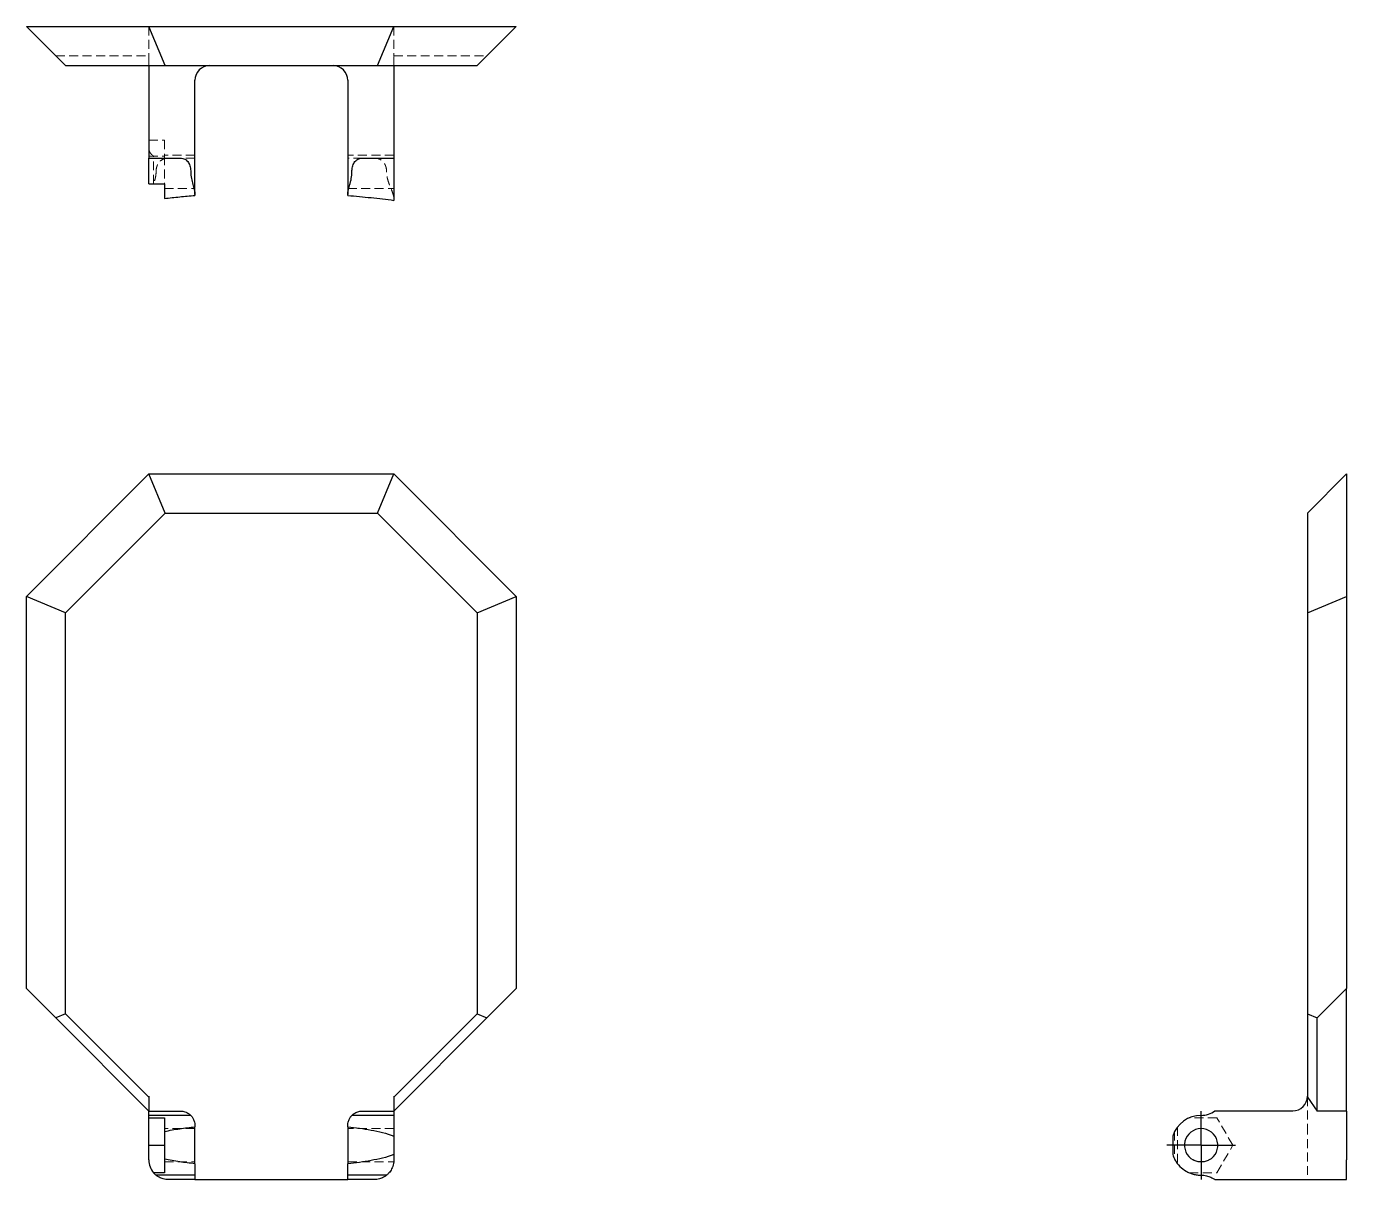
# Model space of a CAD drawing. Header units: millimetres. Extents: x 48 to 235, y 7 to 170.
import ezdxf

# ---------------------------------------------------------------- set-up
doc = ezdxf.new("R2010")
doc.units = ezdxf.units.MM
doc.linetypes.add('HIDDEN', pattern=[1.905, 1.27, -0.635])
doc.layers.add('10', color=7, linetype='Continuous')

# ---------------------------------------------------------------- blocks, each defined once
blk = doc.blocks.new('SW_CENTERMARKSYMBOL_0')
at = {"layer": '10', "color": 0}
for p, q in [((0, 2.5), (0, 4.86)), ((0, 0), (0, 2.5)), ((-2.5, 0), (-4.86, 0)), ((0, 0), (-2.5, 0)), ((0, 0), (0, -2.5)), ((0, 0), (2.5, 0)), ((2.5, 0), (4.86, 0)), ((0, -2.5), (0, -4.86))]:
    blk.add_line(p, q, dxfattribs=at)

msp = doc.modelspace()

# ---------------------------------------------------------------- linework, layer by layer
at = {"color": 7, "linetype": 'Continuous', "lineweight": 25}
for p, q in [((53.83, 164.88), (48.28, 170.43)), ((48.28, 170.43), (65.64, 170.43)), ((67.94, 164.88), (65.64, 170.43)), ((65.64, 170.43), (100.36, 170.43)), ((98.06, 164.88), (100.36, 170.43)), ((100.36, 170.43), (117.72, 170.43)), ((112.17, 164.88), (117.72, 170.43)), ((53.83, 164.88), (67.94, 164.88)), ((65.64, 164.88), (65.64, 162.79)), ((67.94, 164.88), (98.06, 164.88)), ((98.06, 164.88), (112.17, 164.88)), ((100.36, 164.88), (100.36, 162.79)), ((65.64, 162.79), (65.64, 151.77)), ((72.17, 146.61), (72.17, 162.79)), ((93.83, 162.79), (93.83, 146.61)), ((100.36, 162.79), (100.36, 151.77)), ((65.64, 151.77), (70.08, 151.77)), ((65.64, 149.81), (65.64, 151.77)), ((95.92, 151.77), (100.36, 151.77)), ((100.36, 151.77), (100.36, 149.81)), ((65.64, 148.13), (65.64, 149.81)), ((100.36, 149.81), (100.36, 145.78)), ((65.64, 148.13), (67.86, 148.13)), ((67.86, 148.13), (67.86, 146.05)), ((72.17, 146.61), (72.17, 146.47)), ((93.83, 146.47), (93.83, 146.61)), ((48.28, 89.64), (65.64, 107)), ((67.94, 101.44), (65.64, 107)), ((65.64, 107), (100.36, 107)), ((98.06, 101.44), (100.36, 107)), ((100.36, 107), (117.72, 89.64)), ((229.88, 101.44), (235.43, 107)), ((235.43, 107), (235.43, 89.64)), ((53.83, 87.34), (67.94, 101.44)), ((67.94, 101.44), (98.06, 101.44)), ((98.06, 101.44), (112.17, 87.34)), ((229.88, 101.44), (229.88, 87.34)), ((48.28, 34.08), (48.28, 89.64)), ((53.83, 87.34), (48.28, 89.64)), ((112.17, 87.34), (117.72, 89.64)), ((117.72, 89.64), (117.72, 34.08)), ((229.88, 87.34), (235.43, 89.64)), ((235.43, 89.64), (235.43, 34.08)), ((53.83, 30.49), (53.83, 87.34)), ((112.17, 87.34), (112.17, 30.49)), ((229.88, 87.34), (229.88, 30.49)), ((48.28, 34.08), (52.44, 29.92)), ((113.56, 29.92), (117.72, 34.08)), ((231.26, 29.92), (235.43, 34.08)), ((235.43, 16.72), (235.43, 34.08)), ((53.83, 30.49), (52.44, 29.92)), ((65.64, 18.69), (53.83, 30.49)), ((112.17, 30.49), (100.36, 18.69)), ((112.17, 30.49), (113.56, 29.92)), ((229.88, 30.49), (231.26, 29.92)), ((229.88, 30.49), (229.88, 18.69)), ((52.44, 29.92), (65.64, 16.72)), ((100.36, 16.72), (113.56, 29.92)), ((231.26, 16.72), (231.26, 29.92)), ((65.64, 18.81), (65.64, 16.72)), ((100.36, 18.81), (100.36, 16.72)), ((229.88, 18.69), (231.26, 16.72)), ((65.64, 16.72), (70.08, 16.72)), ((65.64, 16.1), (65.64, 16.72)), ((65.64, 15.75), (65.64, 16.1)), ((71.57, 16.1), (65.64, 16.1)), ((65.64, 15.75), (67.86, 15.75)), ((65.64, 11.86), (65.64, 15.75)), ((67.86, 15.75), (67.86, 13.82)), ((100.36, 16.1), (94.43, 16.1)), ((95.92, 16.72), (100.36, 16.72)), ((100.36, 16.72), (100.36, 16.1)), ((100.36, 16.1), (100.36, 13.17)), ((227.79, 16.72), (216.77, 16.72)), ((235.43, 16.72), (231.26, 16.72)), ((235.43, 16.72), (235.43, 9.78)), ((67.86, 13.82), (67.86, 9.9)), ((72.17, 14.64), (72.17, 14.48)), ((72.17, 9.25), (72.17, 14.48)), ((93.83, 14.48), (93.83, 14.64)), ((93.83, 14.48), (93.83, 9.25)), ((100.36, 13.17), (100.36, 10.55)), ((210.78, 13.17), (210.78, 10.55)), ((65.64, 11.86), (67.86, 11.86)), ((65.64, 9.78), (65.64, 11.86)), ((67.86, 9.9), (67.86, 7.97)), ((100.36, 10.55), (100.36, 9.78)), ((235.43, 7), (235.43, 9.78)), ((67.86, 7.97), (66.31, 7.97)), ((72.17, 7.62), (66.66, 7.62)), ((72.17, 9.25), (72.17, 7.62)), ((72.17, 7.62), (72.17, 7)), ((93.83, 7.62), (93.83, 9.25)), ((99.34, 7.62), (93.83, 7.62)), ((93.83, 7), (93.83, 7.62)), ((72.17, 7), (68.42, 7)), ((72.17, 7), (74.25, 7)), ((74.25, 7), (91.75, 7)), ((91.75, 7), (93.83, 7)), ((97.58, 7), (93.83, 7)), ((216.77, 7), (235.43, 7))]:
    msp.add_line(p, q, dxfattribs=at)
at = {"color": 7, "linetype": 'HIDDEN', "lineweight": 18}
for p, q in [((65.64, 170.43), (65.64, 166.26)), ((100.36, 170.43), (100.36, 166.26)), ((52.44, 166.26), (65.64, 166.26)), ((65.64, 166.26), (65.64, 164.88)), ((100.36, 166.26), (113.56, 166.26)), ((100.36, 164.88), (100.36, 166.26)), ((65.64, 154.3), (67.86, 154.3)), ((67.86, 154.3), (67.86, 152.05)), ((65.64, 152.05), (67.86, 152.05)), ((66.31, 148.13), (66.31, 152.05)), ((72.17, 152.17), (67.86, 152.17)), ((67.86, 152.05), (67.86, 148.13)), ((72.17, 151.77), (70.08, 151.77)), ((100.36, 152.17), (93.83, 152.17)), ((95.92, 151.77), (93.83, 151.77)), ((67.86, 147.44), (72.17, 147.44)), ((93.83, 147.44), (100.36, 147.44)), ((229.88, 18.69), (229.88, 14.64)), ((217.05, 15.75), (213.13, 15.75)), ((219.3, 11.86), (217.05, 15.75)), ((72.17, 14.22), (67.86, 14.22)), ((100.36, 14.22), (93.83, 14.22)), ((211.05, 13.82), (211.05, 9.9)), ((211.47, 14.48), (211.47, 9.25)), ((229.88, 14.64), (229.88, 7)), ((217.05, 7.97), (219.3, 11.86)), ((67.86, 9.5), (72.17, 9.5)), ((93.83, 9.5), (100.36, 9.5)), ((211.18, 9.68), (211.05, 9.9)), ((211.47, 9.25), (211.44, 9.29)), ((213.13, 7.97), (217.05, 7.97))]:
    msp.add_line(p, q, dxfattribs=at)
at = {"color": 7, "linetype": 'HIDDEN', "lineweight": 18, "flags": 128}
msp.add_lwpolyline([(215.92, 9.78), (215.77, 9.7), (215.73, 9.69)], dxfattribs=at)
at = {"color": 7, "linetype": 'Continuous', "lineweight": 25}
for centre, radius, start, end in [((74.25, 162.79), 2.08, 90, 180), ((91.75, 162.79), 2.08, 0, 90), ((227.79, 18.81), 2.08, 270, 0), ((214.81, 11.86), 4.24, 90, 161.9561), ((214.81, 19.5), 3.4, 270, 305.2813), ((214.81, 11.86), 2.36, 298.0725, 241.9275), ((68.42, 9.78), 2.78, 180, 220.5416), ((214.81, 11.86), 4.24, 198.0439, 209.4592)]:
    msp.add_arc(centre, radius, start, end, dxfattribs=at)
at = {"color": 7, "linetype": 'HIDDEN', "lineweight": 18}
msp.add_ellipse((68.42, 153.09), major_axis=(2.78, 0), ratio=0.57735, start_param=3.141593, end_param=3.849177, dxfattribs=at)
for points, knots in [([(68.42, 151.77), (68.29, 151.77), (68.16, 151.76), (67.92, 151.71), (67.8, 151.67), (67.46, 151.53), (67.26, 151.38), (67.03, 151.1), (66.96, 151), (66.85, 150.79), (66.8, 150.67), (66.7, 150.31), (66.66, 150.06), (66.66, 149.81)], [0, 0, 0, 0, 0.125, 0.125, 0.25, 0.25, 0.5, 0.5, 0.625, 0.625, 0.75, 0.75, 1, 1, 1, 1]), ([(99.34, 149.81), (99.34, 149.93), (99.33, 150.06), (99.3, 150.31), (99.27, 150.43), (99.2, 150.67), (99.15, 150.78), (99.04, 151), (98.97, 151.1), (98.82, 151.29), (98.73, 151.37), (98.54, 151.51), (98.43, 151.57), (98.21, 151.67), (98.09, 151.71), (97.84, 151.76), (97.71, 151.77), (97.58, 151.77)], [0, 0, 0, 0, 0.125, 0.125, 0.25, 0.25, 0.375, 0.375, 0.5, 0.5, 0.625, 0.625, 0.75, 0.75, 0.875, 0.875, 1, 1, 1, 1]), ([(66.66, 149.81), (66.66, 149.51), (66.62, 149.22), (66.49, 148.66), (66.4, 148.38), (66.31, 148.13)], [0, 0, 0, 0, 0.5, 0.5, 1, 1, 1, 1]), ([(100.36, 146.12), (100.36, 146.31), (100.3, 146.54), (100.12, 147.07), (100, 147.36), (99.81, 147.83), (99.74, 147.99), (99.62, 148.33), (99.56, 148.5), (99.46, 148.85), (99.42, 149.04), (99.36, 149.42), (99.34, 149.61), (99.34, 149.81)], [0, 0, 0, 0, 0.25, 0.25, 0.5, 0.5, 0.625, 0.625, 0.75, 0.75, 0.875, 0.875, 1, 1, 1, 1]), ([(100.36, 150.92), (100.36, 150.75), (100.36, 150.57), (100.35, 150.19), (100.35, 150), (100.35, 149.61), (100.35, 149.42), (100.36, 149.05), (100.36, 148.87), (100.36, 148.69)], [0, 0, 0, 0, 0.25, 0.25, 0.5, 0.5, 0.75, 0.75, 1, 1, 1, 1]), ([(100.36, 9.78), (100.36, 9.69), (100.36, 9.62), (100.35, 9.52), (100.35, 9.5), (100.35, 9.5)], [0, 0, 0, 0, 0.5, 0.5, 1, 1, 1, 1])]:
    msp.add_open_spline(points, degree=3, knots=knots, dxfattribs=at)
at = {"color": 7, "linetype": 'Continuous', "lineweight": 25}
for points, knots in [([(70.08, 151.77), (70.2, 151.77), (70.32, 151.76), (70.55, 151.7), (70.66, 151.66), (70.86, 151.55), (70.95, 151.48), (71.11, 151.32), (71.18, 151.24), (71.3, 151.05), (71.35, 150.95), (71.44, 150.74), (71.47, 150.62), (71.55, 150.28), (71.57, 150.04), (71.57, 149.81)], [0, 0, 0, 0, 0.125, 0.125, 0.25, 0.25, 0.375, 0.375, 0.5, 0.5, 0.625, 0.625, 0.75, 0.75, 1, 1, 1, 1]), ([(94.43, 149.81), (94.43, 150.05), (94.45, 150.28), (94.56, 150.74), (94.64, 150.95), (94.82, 151.24), (94.89, 151.32), (95.05, 151.48), (95.14, 151.55), (95.34, 151.66), (95.45, 151.7), (95.68, 151.76), (95.8, 151.77), (95.92, 151.77)], [0, 0, 0, 0, 0.25, 0.25, 0.5, 0.5, 0.625, 0.625, 0.75, 0.75, 0.875, 0.875, 1, 1, 1, 1]), ([(71.57, 149.81), (71.57, 149.5), (71.61, 149.19), (71.72, 148.6), (71.79, 148.32), (71.9, 147.91), (71.94, 147.78), (72.01, 147.52), (72.04, 147.4), (72.13, 147.03), (72.17, 146.81), (72.17, 146.61)], [0, 0, 0, 0, 0.25, 0.25, 0.5, 0.5, 0.625, 0.625, 0.75, 0.75, 1, 1, 1, 1]), ([(93.83, 146.61), (93.83, 146.81), (93.87, 147.03), (93.98, 147.52), (94.06, 147.78), (94.17, 148.18), (94.21, 148.32), (94.28, 148.6), (94.31, 148.75), (94.39, 149.19), (94.43, 149.5), (94.43, 149.81)], [0, 0, 0, 0, 0.25, 0.25, 0.5, 0.5, 0.625, 0.625, 0.75, 0.75, 1, 1, 1, 1]), ([(67.86, 146.05), (68.57, 146.13), (69.29, 146.21), (70.72, 146.35), (71.44, 146.41), (72.17, 146.47)], [0, 0, 0, 0, 0.5, 0.5, 1, 1, 1, 1]), ([(93.83, 146.47), (94.94, 146.38), (96.05, 146.28), (97.69, 146.1), (98.23, 146.04), (99.31, 145.91), (99.84, 145.85), (100.36, 145.78)], [0, 0, 0, 0, 0.5, 0.5, 0.75, 0.75, 1, 1, 1, 1]), ([(70.08, 16.72), (70.2, 16.72), (70.32, 16.71), (70.55, 16.67), (70.66, 16.64), (70.86, 16.58), (70.95, 16.54), (71.11, 16.45), (71.18, 16.41), (71.3, 16.33), (71.35, 16.29), (71.44, 16.22), (71.47, 16.19), (71.55, 16.12), (71.57, 16.1), (71.57, 16.1)], [0, 0, 0, 0, 0.125, 0.125, 0.25, 0.25, 0.375, 0.375, 0.5, 0.5, 0.625, 0.625, 0.75, 0.75, 1, 1, 1, 1]), ([(71.57, 16.1), (71.57, 16.1), (71.61, 16.06), (71.72, 15.93), (71.79, 15.84), (71.9, 15.65), (71.94, 15.59), (72.01, 15.43), (72.04, 15.35), (72.13, 15.08), (72.17, 14.87), (72.17, 14.64)], [0, 0, 0, 0, 0.25, 0.25, 0.5, 0.5, 0.625, 0.625, 0.75, 0.75, 1, 1, 1, 1]), ([(93.83, 14.64), (93.83, 14.87), (93.87, 15.08), (93.98, 15.44), (94.06, 15.59), (94.17, 15.78), (94.21, 15.83), (94.28, 15.93), (94.31, 15.97), (94.39, 16.06), (94.43, 16.1), (94.43, 16.1)], [0, 0, 0, 0, 0.25, 0.25, 0.5, 0.5, 0.625, 0.625, 0.75, 0.75, 1, 1, 1, 1]), ([(94.43, 16.1), (94.43, 16.1), (94.45, 16.12), (94.56, 16.22), (94.64, 16.29), (94.82, 16.41), (94.89, 16.45), (95.05, 16.54), (95.14, 16.58), (95.34, 16.64), (95.45, 16.67), (95.68, 16.71), (95.8, 16.72), (95.92, 16.72)], [0, 0, 0, 0, 0.25, 0.25, 0.5, 0.5, 0.625, 0.625, 0.75, 0.75, 0.875, 0.875, 1, 1, 1, 1]), ([(67.86, 13.82), (68.57, 13.98), (69.29, 14.1), (70.72, 14.31), (71.44, 14.4), (72.17, 14.48)], [0, 0, 0, 0, 0.5, 0.5, 1, 1, 1, 1]), ([(93.83, 14.48), (94.94, 14.36), (96.05, 14.22), (97.69, 13.92), (98.23, 13.81), (99.31, 13.54), (99.84, 13.38), (100.36, 13.17)], [0, 0, 0, 0, 0.5, 0.5, 0.75, 0.75, 1, 1, 1, 1]), ([(72.17, 9.25), (71.44, 9.32), (70.72, 9.41), (69.29, 9.62), (68.57, 9.74), (67.86, 9.9)], [0, 0, 0, 0, 0.5, 0.5, 1, 1, 1, 1]), ([(100.36, 10.55), (99.84, 10.34), (99.31, 10.18), (98.23, 9.91), (97.69, 9.8), (96.05, 9.51), (94.94, 9.36), (93.83, 9.25)], [0, 0, 0, 0, 0.25, 0.25, 0.5, 0.5, 1, 1, 1, 1]), ([(100.36, 9.78), (100.36, 9.44), (100.3, 9.14), (100.12, 8.6), (100, 8.38), (99.81, 8.11), (99.74, 8.03), (99.62, 7.89), (99.56, 7.83), (99.46, 7.73), (99.42, 7.69), (99.36, 7.64), (99.34, 7.62), (99.34, 7.62)], [0, 0, 0, 0, 0.25, 0.25, 0.5, 0.5, 0.625, 0.625, 0.75, 0.75, 0.875, 0.875, 1, 1, 1, 1]), ([(211.12, 9.78), (211.31, 9.44), (211.54, 9.14), (212.07, 8.6), (212.36, 8.38), (212.83, 8.11), (212.99, 8.03), (213.33, 7.89), (213.5, 7.83), (213.85, 7.73), (214.04, 7.69), (214.42, 7.64), (214.61, 7.62), (214.81, 7.62)], [0, 0, 0, 0, 0.25, 0.25, 0.5, 0.5, 0.625, 0.625, 0.75, 0.75, 0.875, 0.875, 1, 1, 1, 1]), ([(215.92, 9.78), (215.75, 9.69), (215.57, 9.62), (215.19, 9.52), (215, 9.5), (214.61, 9.5), (214.42, 9.52), (214.05, 9.62), (213.87, 9.69), (213.69, 9.78)], [0, 0, 0, 0, 0.25, 0.25, 0.5, 0.5, 0.75, 0.75, 1, 1, 1, 1]), ([(66.66, 7.62), (66.66, 7.62), (66.62, 7.66), (66.49, 7.77), (66.4, 7.86), (66.31, 7.97)], [0, 0, 0, 0, 0.5, 0.5, 1, 1, 1, 1]), ([(68.42, 7), (68.29, 7), (68.16, 7.01), (67.92, 7.04), (67.8, 7.07), (67.46, 7.16), (67.26, 7.25), (67.03, 7.37), (66.96, 7.41), (66.85, 7.48), (66.8, 7.52), (66.7, 7.6), (66.66, 7.62), (66.66, 7.62)], [0, 0, 0, 0, 0.125, 0.125, 0.25, 0.25, 0.5, 0.5, 0.625, 0.625, 0.75, 0.75, 1, 1, 1, 1]), ([(99.34, 7.62), (99.34, 7.62), (99.33, 7.62), (99.3, 7.59), (99.27, 7.57), (99.2, 7.52), (99.15, 7.48), (99.04, 7.41), (98.97, 7.37), (98.82, 7.29), (98.73, 7.25), (98.54, 7.17), (98.43, 7.13), (98.21, 7.07), (98.09, 7.04), (97.84, 7.01), (97.71, 7), (97.58, 7)], [0, 0, 0, 0, 0.125, 0.125, 0.25, 0.25, 0.375, 0.375, 0.5, 0.5, 0.625, 0.625, 0.75, 0.75, 0.875, 0.875, 1, 1, 1, 1]), ([(214.81, 7.62), (214.93, 7.62), (215.06, 7.62), (215.31, 7.59), (215.43, 7.57), (215.67, 7.52), (215.78, 7.48), (216, 7.41), (216.1, 7.37), (216.29, 7.29), (216.37, 7.25), (216.51, 7.17), (216.57, 7.13), (216.67, 7.07), (216.71, 7.04), (216.76, 7.01), (216.77, 7), (216.77, 7)], [0, 0, 0, 0, 0.125, 0.125, 0.25, 0.25, 0.375, 0.375, 0.5, 0.5, 0.625, 0.625, 0.75, 0.75, 0.875, 0.875, 1, 1, 1, 1])]:
    msp.add_open_spline(points, degree=3, knots=knots, dxfattribs=at)

# ---------------------------------------------------------------- block references
at = {"layer": '10'}
msp.add_blockref('SW_CENTERMARKSYMBOL_0', (214.81, 11.86), dxfattribs=at)

doc.saveas('drawing.dxf')
